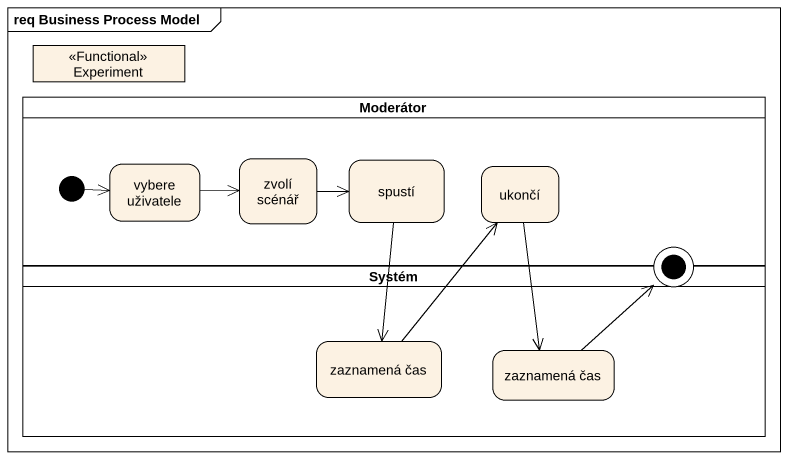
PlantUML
@startuml
mainframe req Business Process Model
hide empty description
state Experiment <<Functional>>
state Moderátor <<partition>> {
  state "vybere uživatele" as vybere_uživatele
  state "zvolí scénář" as zvolí_scénář
  state spustí
  state ukončí
  [*] -right-> vybere_uživatele
}
state Systém <<partition>> {
  state "zaznamená čas" as zaznamená_čas
  state "zaznamená čas" as zaznamená_čas_2
}
state final1 <<end>>
vybere_uživatele -right-> zvolí_scénář
zvolí_scénář -right-> spustí
spustí --> zaznamená_čas
ukončí --> zaznamená_čas_2
zaznamená_čas -up-> ukončí
zaznamená_čas_2 -up-> final1
@enduml
